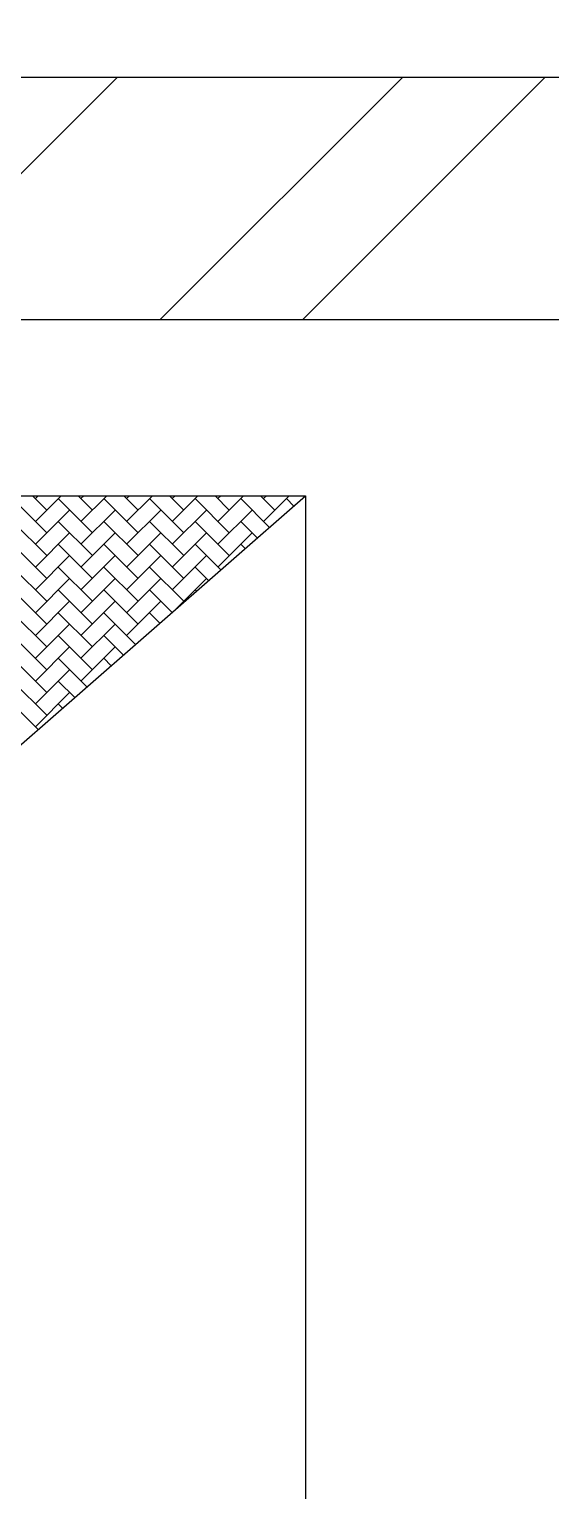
# Model space of a CAD drawing. Header units: inches. Extents: x 567429 to 582707, y 126347 to 133675.
# Drawn here: x 576132.1 to 576164.4, y 131344.2 to 131434.8 of the extents above; entities that cross this region are included whole.
import ezdxf

# ---------------------------------------------------------------- set-up
doc = ezdxf.new("R2010")
doc.units = ezdxf.units.IN
doc.header["$MEASUREMENT"] = 0
doc.linetypes.add('HIDDEN', pattern=[0.375, 0.25, -0.125])
for name, color, linetype in [('1', 15, 'Continuous'), ('2', 1, 'Continuous'), ('hatch lika', 1, 'Continuous'), ('mobl', 11, 'Continuous'), ('PANEL', 3, 'Continuous'), ('wall lika', 1, 'Continuous'), ('win', 1, 'Continuous')]:
    doc.layers.add(name, color=color, linetype=linetype)

# ---------------------------------------------------------------- blocks, each defined once
blk = doc.blocks.new('panel80X70X200')
at = {"layer": 'PANEL', "lineweight": -2, "ltscale": 2}
for p, q in [((40, 0), (-40, -70)), ((-40, -70), (-40, 0)), ((40, -70), (-40, -70))]:
    blk.add_line(p, q, dxfattribs=at)
at = {"layer": 'PANEL', "color": 30, "lineweight": -2, "ltscale": 2}
for p, q in [((-25.141, -57.605), (-22.985, -55.45)), ((-21.549, -56.887), (-23.165, -55.27)), ((-25.141, -59.042), (-22.985, -56.887)), ((-24.422, -56.887), (-24.698, -56.611)), ((-21.549, -58.323), (-23.704, -56.168)), ((-24.422, -59.76), (-26.231, -57.952)), ((-24.422, -58.323), (-25.464, -57.281)), ((-21.549, -59.76), (-23.704, -57.605)), ((-28.014, -60.479), (-25.859, -58.323)), ((-25.141, -60.479), (-22.985, -58.323)), ((-28.014, -61.916), (-25.859, -59.76)), ((-27.296, -59.76), (-27.763, -59.293)), ((-24.422, -61.197), (-26.578, -59.042)), ((-25.141, -61.916), (-22.985, -59.76)), ((-21.549, -61.197), (-23.704, -59.042)), ((-27.296, -62.634), (-29.296, -60.634)), ((-27.296, -61.197), (-28.53, -59.963)), ((-24.422, -62.634), (-26.578, -60.479)), ((-21.549, -62.634), (-23.704, -60.479)), ((-30.888, -63.352), (-28.733, -61.197)), ((-28.014, -63.352), (-25.859, -61.197)), ((-25.141, -63.352), (-22.985, -61.197)), ((-30.17, -62.634), (-30.829, -61.975)), ((-27.296, -64.071), (-29.451, -61.916)), ((-24.422, -64.071), (-26.578, -61.916)), ((-21.549, -64.071), (-23.704, -61.916)), ((-33.762, -64.789), (-31.781, -62.808)), ((-30.17, -65.508), (-32.325, -63.352)), ((-30.17, -64.071), (-31.595, -62.646)), ((-30.888, -64.789), (-28.733, -62.634)), ((-27.296, -65.508), (-29.451, -63.352)), ((-28.014, -64.789), (-25.859, -62.634)), ((-24.422, -65.508), (-26.578, -63.352)), ((-25.141, -64.789), (-22.985, -62.634)), ((-21.549, -65.508), (-23.704, -63.352)), ((-33.762, -66.226), (-31.607, -64.071)), ((-33.043, -64.071), (-33.128, -63.987)), ((-30.888, -66.226), (-28.733, -64.071)), ((-28.014, -66.226), (-25.859, -64.071)), ((-25.141, -66.226), (-22.985, -64.071)), ((-33.043, -66.944), (-34.66, -65.328)), ((-33.043, -65.508), (-33.894, -64.657)), ((-30.17, -66.944), (-32.325, -64.789)), ((-27.296, -66.944), (-29.451, -64.789)), ((-24.422, -66.944), (-26.578, -64.789)), ((-21.549, -66.944), (-23.704, -64.789)), ((-36.635, -67.663), (-34.48, -65.508)), ((-33.043, -68.381), (-35.199, -66.226)), ((-33.762, -67.663), (-31.607, -65.508)), ((-30.17, -68.381), (-32.325, -66.226)), ((-30.888, -67.663), (-28.733, -65.508)), ((-27.296, -68.381), (-29.451, -66.226)), ((-28.014, -67.663), (-25.859, -65.508)), ((-24.422, -68.381), (-26.578, -66.226)), ((-25.141, -67.663), (-22.985, -65.508)), ((-21.549, -68.381), (-23.704, -66.226)), ((-36.635, -69.1), (-34.48, -66.944)), ((-35.917, -66.944), (-36.193, -66.669)), ((-33.762, -69.1), (-31.607, -66.944)), ((-30.888, -69.1), (-28.733, -66.944)), ((-28.014, -69.1), (-25.859, -66.944)), ((-25.141, -69.1), (-22.985, -66.944)), ((-35.917, -69.818), (-37.725, -68.01)), ((-35.917, -68.381), (-36.959, -67.339)), ((-33.043, -69.818), (-35.199, -67.663)), ((-30.17, -69.818), (-32.325, -67.663)), ((-27.296, -69.818), (-29.451, -67.663)), ((-24.422, -69.818), (-26.578, -67.663)), ((-21.549, -69.818), (-23.704, -67.663)), ((-38.973, -70), (-37.354, -68.381)), ((-36.099, -70), (-34.48, -68.381)), ((-33.225, -70), (-31.607, -68.381)), ((-30.352, -70), (-28.733, -68.381)), ((-27.478, -70), (-25.859, -68.381)), ((-24.604, -70), (-22.985, -68.381)), ((-38.791, -69.818), (-39.258, -69.351)), ((-37.172, -70), (-38.072, -69.1)), ((-37.536, -70), (-37.354, -69.818)), ((-34.298, -70), (-35.199, -69.1)), ((-34.662, -70), (-34.48, -69.818)), ((-31.425, -70), (-32.325, -69.1)), ((-31.788, -70), (-31.607, -69.818)), ((-28.551, -70), (-29.451, -69.1)), ((-28.915, -70), (-28.733, -69.818)), ((-25.677, -70), (-26.578, -69.1)), ((-26.041, -70), (-25.859, -69.818)), ((-22.804, -70), (-23.704, -69.1)), ((-23.167, -70), (-22.985, -69.818))]:
    blk.add_line(p, q, dxfattribs=at)

msp = doc.modelspace()

# ---------------------------------------------------------------- linework, layer by layer
at = {"layer": '1', "color": 15, "linetype": 'HIDDEN', "ltscale": 50}
for radius, start, end in [(1648.477, 41.985291, 165.42865), (1617.477, 42.981366, 165.143013)]:
    msp.add_arc((575369.742, 130781.058), radius, start, end, dxfattribs=at)
at = {"layer": '2', "color": 15, "ltscale": 2}
for radius, start, end in [(2388.471, 54.095392, 170.02691), (2347.471, 53.772419, 169.850895)]:
    msp.add_arc((575367.986, 130779.141), radius, start, end, dxfattribs=at)
at = {"layer": '2', "color": 15}
for centre, radius, start, end in [((575369.74, 130781.061), 1653.472, 41.829573, 165.473752), ((575369.742, 130781.058), 1612.477, 43.147156, 165.095878)]:
    msp.add_arc(centre, radius, start, end, dxfattribs=at)
at = {"layer": 'hatch lika', "color": 15}
for p, q in [((576122.507, 131416.789), (576137.507, 131431.789)), ((576140.185, 131416.789), (576155.185, 131431.789)), ((576149.024, 131416.789), (576164.024, 131431.789))]:
    msp.add_line(p, q, dxfattribs=at)
at = {"layer": 'wall lika', "color": 15}
for p, q in [((576283.486, 131431.789), (575740.486, 131431.789)), ((575755.486, 131416.789), (576268.486, 131416.789))]:
    msp.add_line(p, q, dxfattribs=at)
at = {"layer": 'win', "color": 15, "linetype": 'HIDDEN', "ltscale": 50}
for radius, start, end in [(2383.471, 54.056467, 170.005774), (2352.471, 53.812274, 169.872694)]:
    msp.add_arc((575367.986, 130779.141), radius, start, end, dxfattribs=at)
at = {"layer": 'win', "color": 15}
for radius, end in [(1445.568, 163.312676), (1438.568, 164.048707)]:
    msp.add_arc((575378.164, 130767.596), radius, 53.436335, end, dxfattribs=at)

# ---------------------------------------------------------------- block references
at = {"layer": 'mobl', "ltscale": 0.1, "xscale": 0.9842519684461877, "yscale": 0.9842519684461877, "zscale": 0.9842519684461877, "rotation": 180}
msp.add_blockref('panel80X70X200', (576109.817, 131336.965), dxfattribs=at)

doc.saveas('drawing.dxf')
